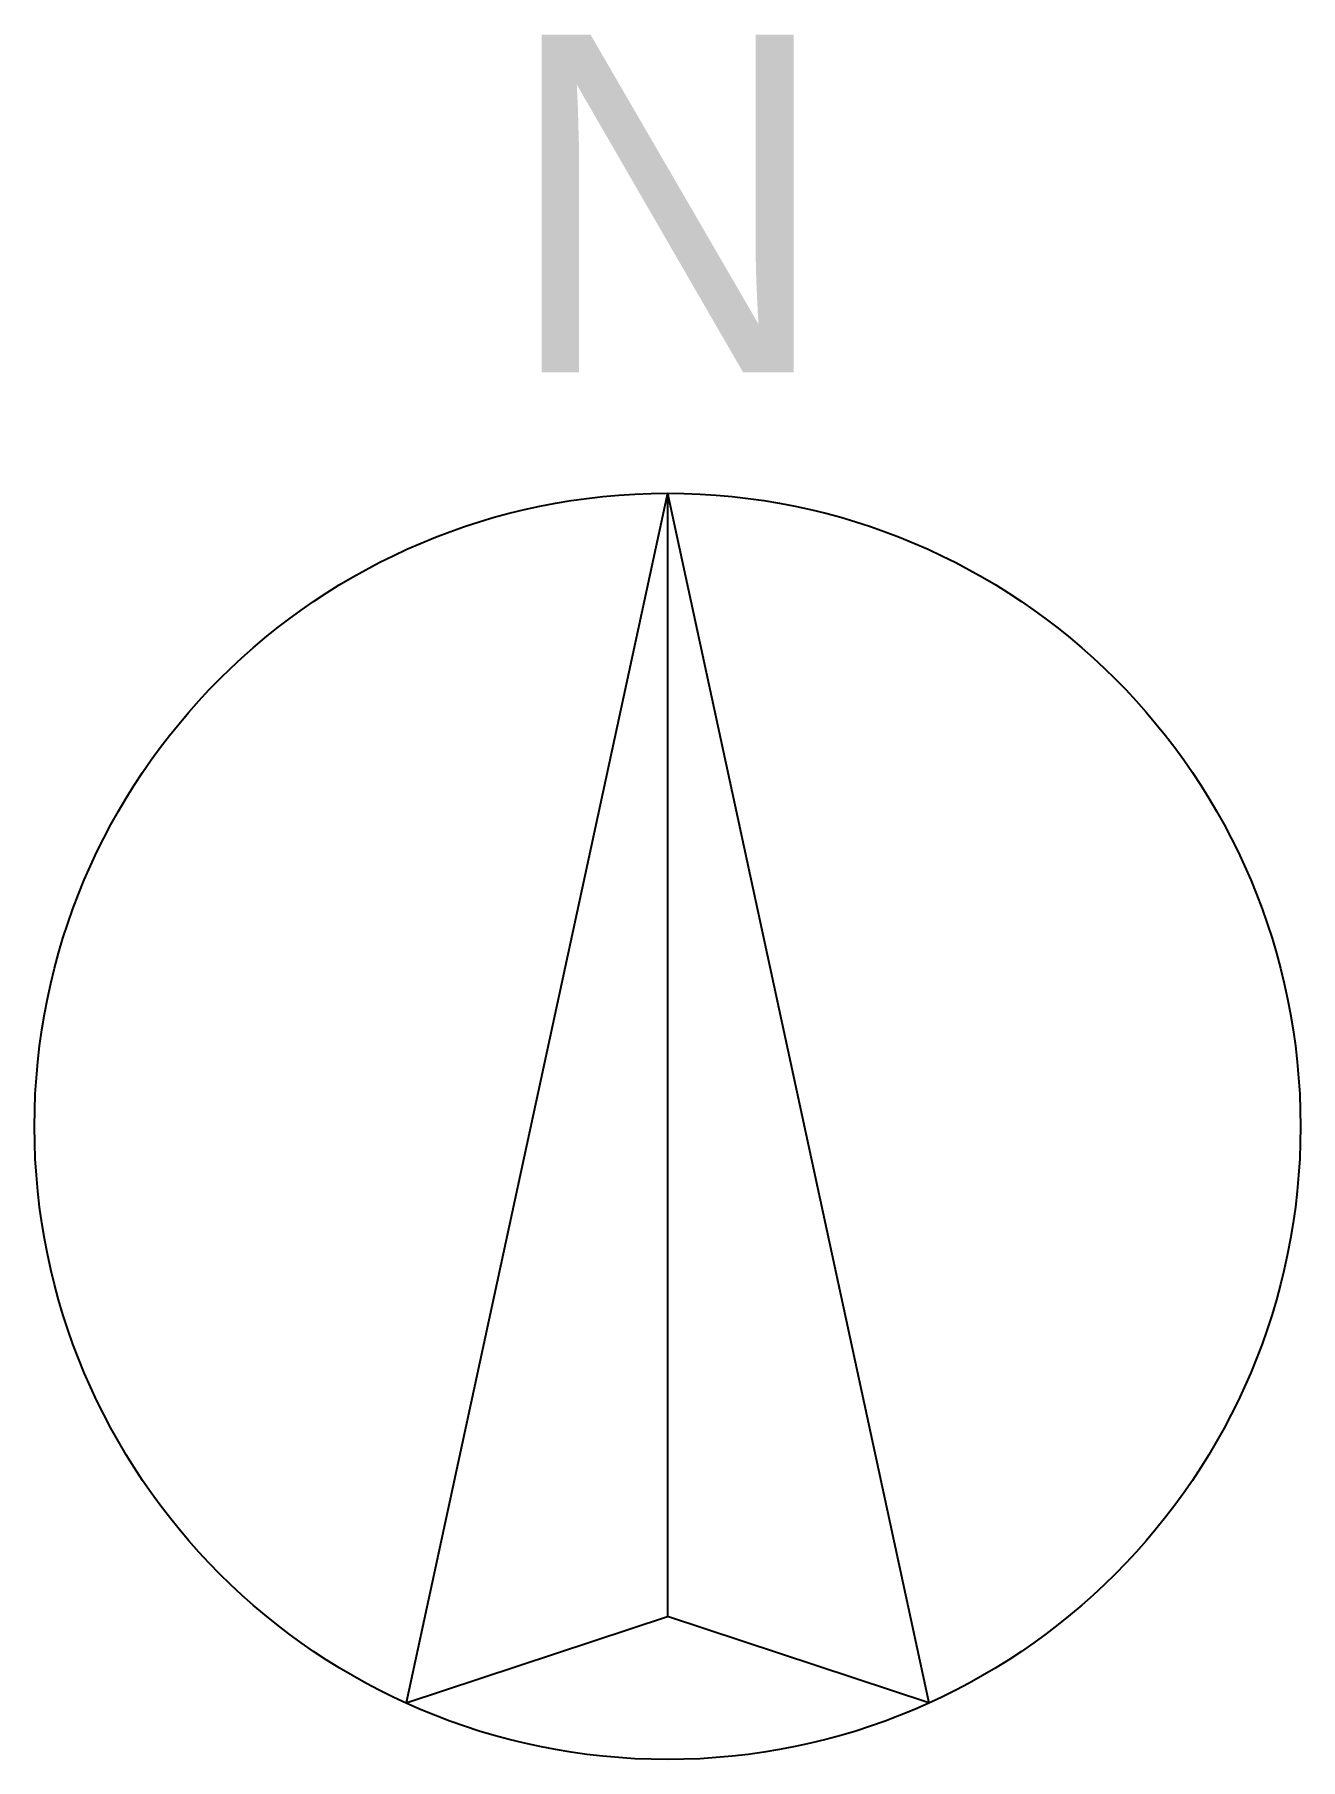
# Model space of a CAD drawing. Extents: x -1500 to 1500, y -3000 to 1087.
import ezdxf
from ezdxf.enums import TextEntityAlignment as Align

# ---------------------------------------------------------------- set-up
doc = ezdxf.new("R2010")
doc.units = 0
doc.layers.get('0').update_dxf_attribs({"linetype": 'CONTINUOUS'})

msp = doc.modelspace()

# ---------------------------------------------------------------- linework, layer by layer
at = {"color": 0}
for p, q in [((0, 0), (-619.4, -2866.1)), ((0, 0), (0, -2661.2)), ((0, 0), (619.4, -2866.1)), ((-619.4, -2866.1), (0, -2661.2)), ((619.4, -2866.1), (0, -2661.2))]:
    msp.add_line(p, q, dxfattribs=at)
msp.add_circle((0, -1500), 1500, dxfattribs=at)

# ---------------------------------------------------------------- texts
msp.add_text('N', height=800, dxfattribs=at).set_placement((0, 687), align=Align.MIDDLE)

doc.saveas('drawing.dxf')
